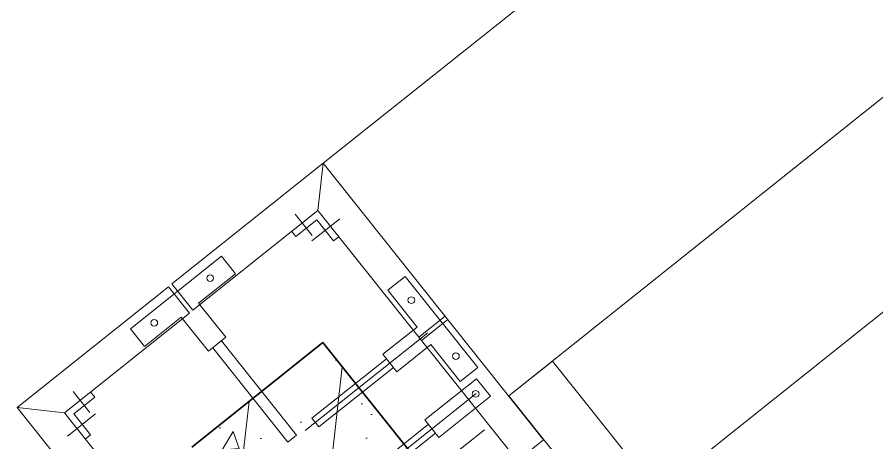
# Model space of a CAD drawing. Header units: inches. Extents: x 342932 to 557958, y 80625 to 242727.
# Drawn here: x 365082 to 365851, y 127614 to 127994 of the extents above; entities that cross this region are included whole.
import ezdxf

# ---------------------------------------------------------------- set-up
doc = ezdxf.new("R2010")
doc.units = ezdxf.units.IN
doc.header["$MEASUREMENT"] = 0
for name, color, linetype, lineweight in [('First Floor$0$A-G250-G-Walls-Low-Level', 251, 'Continuous', 15), ('First Floor$0$A-G250-G-Walls-Precast-Concrete', 251, 'Continuous', 35), ('First Floor$0$A-G262-H-Precast-Panel', 251, 'Continuous', 5), ('First Floor$0$A-G312-M-Wall-Cladding-Panel', 7, 'Continuous', 9), ('First Floor$0$A-G321-M-Window', 251, 'Continuous', 9)]:
    doc.layers.add(name, color=color, linetype=linetype, lineweight=lineweight)

msp = doc.modelspace()

# ---------------------------------------------------------------- hatches: boundary and pattern name
at = {"layer": 'First Floor$0$A-G262-H-Precast-Panel'}
h = msp.add_hatch(dxfattribs=at)
h.set_pattern_fill('ANSI31', color=256, scale=25, style=0)
h.set_pattern_definition([(83.5715, (361246.39, 123670.75), (-78.8759, 8.8871), [])])
h.paths.add_polyline_path([(365474.52, 127554.2), (365355.45, 127703.51), (365238.17, 127609.99), (365357.25, 127460.67)])
h = msp.add_hatch(dxfattribs=at)
h.set_pattern_fill('AR-CONC', color=256, style=0)
h.set_pattern_definition([(88.5715, (361246.39, 123670.75), (152.3755, 101.1288), [19.05, -209.55]), (33.5715, (361246.39, 123670.75), (-146.676, 127.4004), [15.24, -167.64]), (139.0225, (361259.09, 123679.18), (5.7006, 228.529), [16.19, -178.09]), (84.7557, (361214.72, 123710.47), (238.151, 136.145), [28.575, -314.325]), (135.207, (361234.56, 123721.8), (31.342, 341.464), [24.285, -267.135]), (29.7555, (361214.72, 123710.47), (31.343, 341.464), [22.86, -251.46]), (59.5715, (361242.5, 123716.37), (182.2988, 14.576), [19.05, -209.55]), (4.5715, (361242.5, 123716.37), (-66.521, 182.537), [15.24, -167.64]), (110.023, (361257.68, 123717.59), (115.7775, 197.113), [16.19, -178.09]), (76.0715, (361246.39, 123670.75), (-50.3045, 68.03346), [0, -165.608, 0, -170.18, 0, -168.275]), (46.0715, (361246.39, 123670.75), (-10.22, 119.9857), [0, -97.028, 0, -161.798, 0, -64.135]), (6.0715, (361202.105, 123635.43), (109.5807, 80.06055), [0, -63.5, 0, -198.12, 0, -262.89]), (356.0715, (361182.25, 123619.6), (99.9588, 112.2364), [0, -82.55, 0, -131.572, 0, -186.69])])
h.paths.add_polyline_path([(365474.52, 127554.2), (365355.45, 127703.51), (365238.17, 127609.99), (365357.25, 127460.67)])

# ---------------------------------------------------------------- linework, layer by layer
at = {"layer": 'First Floor$0$A-G250-G-Walls-Low-Level'}
msp.add_line((365355.69, 127863.59), (369616.67, 131261.61), dxfattribs=at)
at = {"layer": 'First Floor$0$A-G250-G-Walls-Precast-Concrete'}
for p in [(365238.17, 127609.99), (365474.52, 127554.2)]:
    msp.add_line(p, (365355.45, 127703.51), dxfattribs=at)
at = {"layer": 'First Floor$0$A-G312-M-Wall-Cladding-Panel'}
for p, q in [((365345.72, 127799.11), (365330.67, 127817.99)), ((365349.99, 127813), (365331.23, 127798.03)), ((365370.57, 127814.06), (365345.59, 127794.14)), ((365349.99, 127813), (365364.96, 127794.23)), ((365331.23, 127798.03), (365327.49, 127802.73)), ((365364.96, 127794.23), (365369.65, 127797.97)), ((365183.34, 127715.64), (365264.65, 127780.48)), ((365264.65, 127780.48), (365277.12, 127764.84)), ((365244.28, 127738.66), (365277.12, 127764.84)), ((365429, 127762.52), (365413.36, 127750.05)), ((365429, 127762.52), (365493.84, 127681.21)), ((365413.36, 127750.05), (365439.55, 127717.21)), ((365244.28, 127738.66), (365268.6, 127708.17)), ((365195.81, 127700), (365228.64, 127726.19)), ((365228.64, 127726.19), (365252.96, 127695.7)), ((365464.63, 127726.98), (365441.18, 127708.28)), ((365467.13, 127723.86), (365443.67, 127705.15)), ((365183.34, 127715.64), (365195.81, 127700)), ((365449.11, 127712.05), (365339.66, 127624.76)), ((365439.55, 127717.21), (365409.06, 127692.9)), ((365252.96, 127695.7), (365268.6, 127708.17)), ((365331.89, 127620.78), (365264.69, 127705.05)), ((365256.87, 127698.81), (365324.08, 127614.54)), ((365452.02, 127701.58), (365421.53, 127677.26)), ((365452.02, 127701.58), (365478.2, 127668.74)), ((365412.17, 127688.99), (365345.49, 127635.81)), ((365409.06, 127692.9), (365421.53, 127677.26)), ((365351.72, 127627.99), (365418.41, 127681.17)), ((365493.84, 127681.21), (365478.2, 127668.74)), ((365492.75, 127671.06, 0), (365446.63, 127634.28, 0)), ((365492.75, 127671.06, 0), (365505.22, 127655.43, 0)), ((365147.13, 127640.75), (365132.08, 127659.62)), ((365151.41, 127654.63), (365147.67, 127659.32)), ((365492.29, 127657.9, 0), (365382.84, 127570.62, 0)), ((365132.64, 127639.67), (365151.41, 127654.63)), ((365505.22, 127655.43, 0), (365459.1, 127618.64, 0)), ((365127.03, 127619.84), (365152.01, 127639.77)), ((365132.64, 127639.67), (365147.61, 127620.9)), ((365345.49, 127635.81), (365351.72, 127627.99)), ((365446.63, 127634.28, 0), (365459.1, 127618.64, 0)), ((365449.74, 127630.37, 0), (365388.67, 127581.66, 0)), ((365147.61, 127620.9), (365142.92, 127617.16)), ((365324.08, 127614.54), (365331.89, 127620.78)), ((365394.9, 127573.84, 0), (365455.98, 127622.55, 0)), ((365499.8, 127625.55, 0), (365428.28, 127568.51, 0)), ((365529.25, 127597.84, 0), (365552.7, 127616.55, 0))]:
    msp.add_line(p, q, dxfattribs=at)
for points in [[(365220.44, 127755.73), (365355.69, 127863.59)], [(365529.25, 127597.84), (365350.94, 127821.43), (365355.69, 127863.59)], [(365239.14, 127732.27), (365350.94, 127821.43)], [(365082.05, 127645.37), (365217.31, 127753.23)], [(365236.01, 127729.78), (365217.31, 127753.23)], [(365239.14, 127732.27), (365220.44, 127755.73)], [(365124.21, 127640.62), (365236.01, 127729.78)]]:
    msp.add_lwpolyline(points, dxfattribs=at)
at = {"layer": 'First Floor$0$A-G312-M-Wall-Cladding-Panel', "elevation": 0}
for points in [[(365552.7, 127616.55), (365355.69, 127863.59)], [(365279.06, 127398.32), (365082.05, 127645.37)], [(365302.52, 127417.03), (365124.21, 127640.62), (365082.05, 127645.37)]]:
    msp.add_lwpolyline(points, dxfattribs=at)
at = {"layer": 'First Floor$0$A-G312-M-Wall-Cladding-Panel'}
for centre in [(365254.62, 127760.97), (365434.43, 127741.27), (365204.59, 127721.07), (365474.33, 127691.23), (365491.95, 127657.63, 0)]:
    msp.add_circle(centre, 3, dxfattribs=at)
at = {"layer": 'First Floor$0$A-G321-M-Window', "elevation": 0}
for points in [[(365615.05, 127538.36), (369876.03, 130936.39), (369782.51, 131053.66), (365521.53, 127655.64)], [(365654.15, 127569.54), (365615.05, 127538.36), (365521.53, 127655.64), (365560.62, 127686.81)]]:
    msp.add_lwpolyline(points, close=True, dxfattribs=at)

doc.saveas('drawing.dxf')
